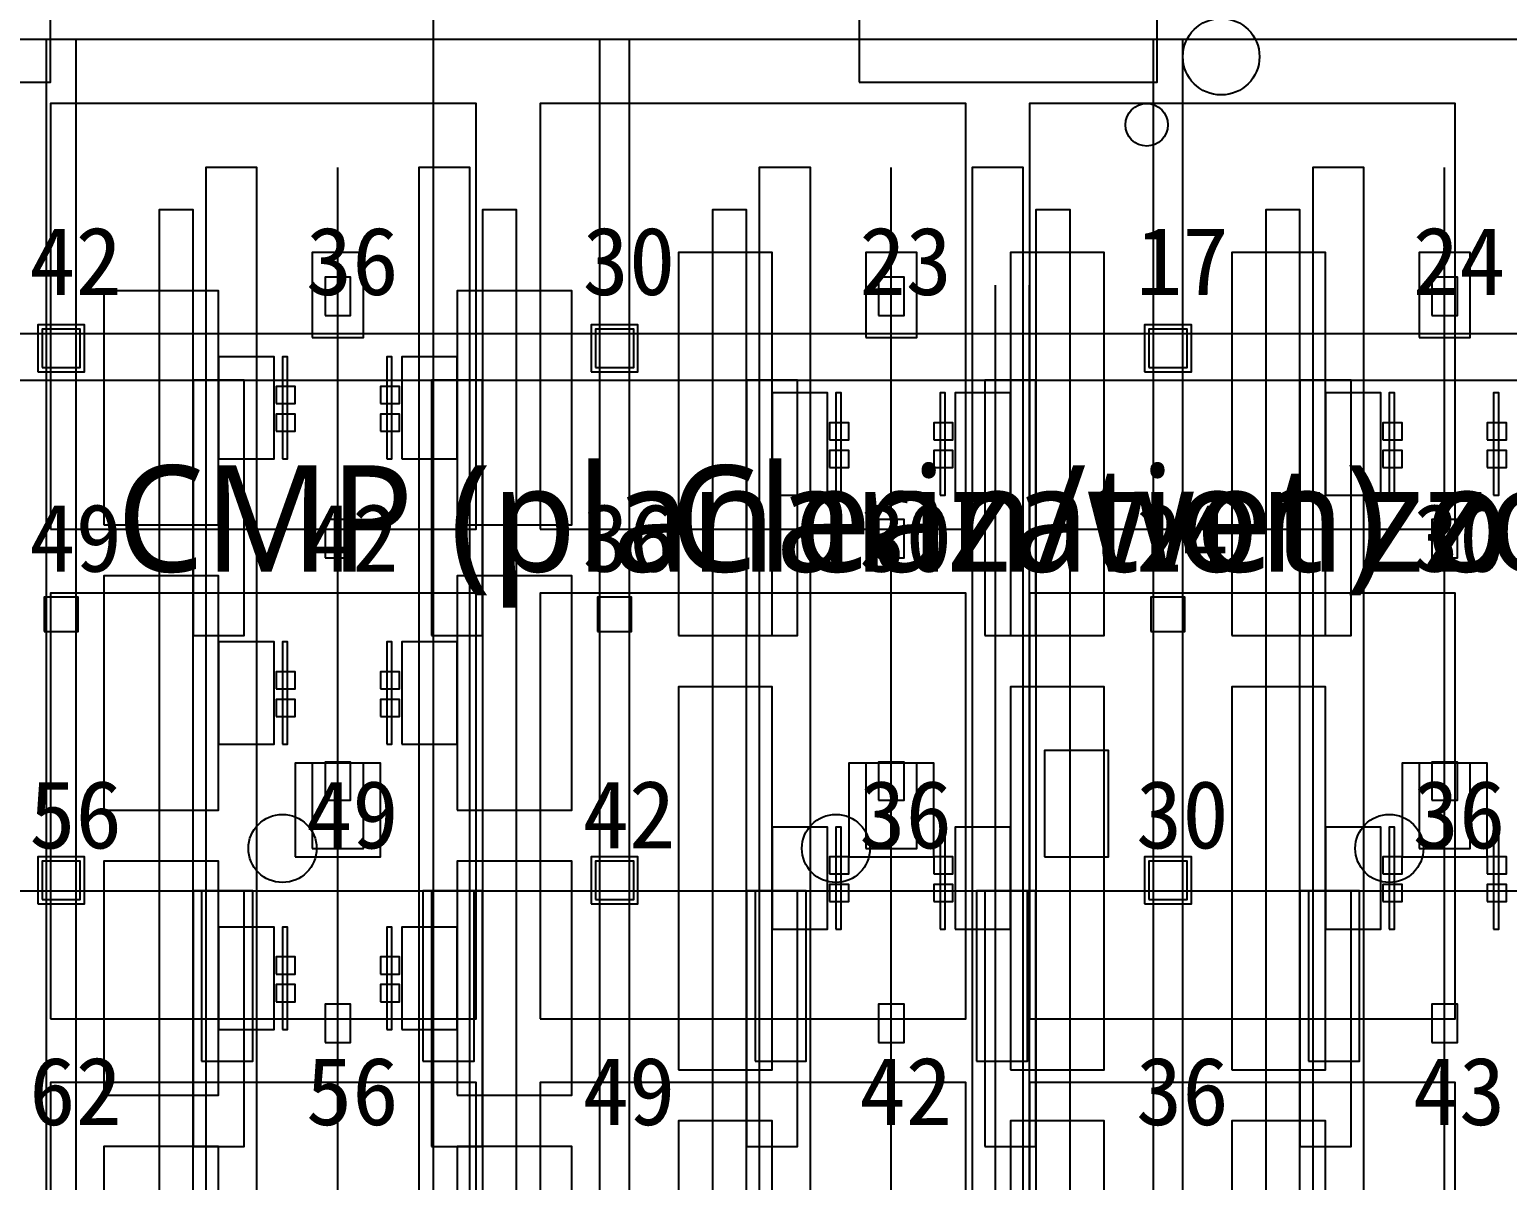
# Model space of a CAD drawing. Header units: metres. Extents: x -1640 to 1560, y -268 to 2338.
# Drawn here: x -321.49 to -286.77, y 2090.2 to 2117.24 of the extents above; entities that cross this region are included whole.
import ezdxf

# ---------------------------------------------------------------- set-up
doc = ezdxf.new("R2010")
doc.units = ezdxf.units.M
for name, color, linetype in [('1F_CHL', 4, 'Continuous'), ('1F_EHS_EXIT_DOOR_CONCEPT', 3, 'Continuous'), ('1F_EHS_EXTINGUISHER_HYDRANT_CABINET_CONCEPT', 1, 'Continuous'), ('1F_PUMP', 2, 'Continuous'), ('1F_SCR', 3, 'Continuous'), ('1F_STRUCT_COLUMN', 8, 'Continuous'), ('1F_ZONE', 3, 'Continuous'), ('2F_CSF_LATERAL_RACK_CONCEPT', 9, 'Continuous'), ('2F_EHS_EXIT_DOOR_CONCEPT', 3, 'Continuous'), ('2F_RFG', 5, 'Continuous'), ('2F_STRUCT_COLUMN', 8, 'Continuous'), ('2F_VMB', 6, 'Continuous'), ('2F_ZONE', 3, 'Continuous'), ('3F_CLEANROOM_OVERHEAD_PIPE_DUCT_CONCEPT', 9, 'Continuous'), ('3F_CMP', 5, 'Continuous'), ('3F_EHS_EGRESS_DIST_M', 2, 'Continuous'), ('3F_EHS_EXIT_DOOR_CONCEPT', 3, 'Continuous'), ('3F_EHS_SAFETY_SHOWER_EYEWASH_CONCEPT', 3, 'Continuous'), ('3F_FOUP', 5, 'Continuous'), ('3F_OHT', 9, 'Continuous'), ('3F_OHTV', 1, 'Continuous'), ('3F_STRUCT_COLUMN', 8, 'Continuous'), ('3F_TBAR', 6, 'Continuous'), ('3F_TEXT', 7, 'Continuous'), ('3F_WET', 6, 'Continuous'), ('3F_ZONE', 3, 'Continuous'), ('4F_FFU', 1, 'Continuous'), ('4F_STRUCT_PLENUM_TRUSS_CONCEPT', 9, 'Continuous'), ('4F_ZONE', 3, 'Continuous'), ('5F_CHL', 4, 'Continuous'), ('5F_EHS_EXIT_DOOR_CONCEPT', 3, 'Continuous'), ('5F_EHS_EXTINGUISHER_HYDRANT_CABINET_CONCEPT', 1, 'Continuous'), ('5F_PUMP', 2, 'Continuous'), ('5F_SCR', 3, 'Continuous'), ('5F_STRUCT_COLUMN', 8, 'Continuous'), ('5F_ZONE', 3, 'Continuous'), ('6F_CSF_LATERAL_RACK_CONCEPT', 9, 'Continuous'), ('6F_EHS_EXIT_DOOR_CONCEPT', 3, 'Continuous'), ('6F_RFG', 5, 'Continuous'), ('6F_STRUCT_COLUMN', 8, 'Continuous'), ('6F_VMB', 6, 'Continuous'), ('6F_ZONE', 3, 'Continuous'), ('7F_CLEANROOM_OVERHEAD_PIPE_DUCT_CONCEPT', 9, 'Continuous'), ('7F_CMP', 5, 'Continuous'), ('7F_EHS_EGRESS_DIST_M', 2, 'Continuous'), ('7F_EHS_EXIT_DOOR_CONCEPT', 3, 'Continuous'), ('7F_EHS_SAFETY_SHOWER_EYEWASH_CONCEPT', 3, 'Continuous'), ('7F_FOUP', 5, 'Continuous'), ('7F_OHT', 9, 'Continuous'), ('7F_OHTV', 1, 'Continuous'), ('7F_STRUCT_COLUMN', 8, 'Continuous'), ('7F_TBAR', 6, 'Continuous'), ('7F_TEXT', 7, 'Continuous'), ('7F_WET', 6, 'Continuous'), ('7F_ZONE', 3, 'Continuous'), ('8F_FFU', 1, 'Continuous'), ('8F_STRUCT_PLENUM_TRUSS_CONCEPT', 9, 'Continuous'), ('8F_ZONE', 3, 'Continuous'), ('RF_RSC', 4, 'Continuous'), ('UTIL_ELEC.LV_CONCEPT', 2, 'Continuous'), ('UTIL_GAS.SPEC_CONCEPT', 3, 'Continuous'), ('UTIL_PCW.R_CONCEPT', 1, 'Continuous'), ('UTIL_PCW.S_CONCEPT', 6, 'Continuous'), ('UTIL_UPW.R_CONCEPT', 2, 'Continuous'), ('UTIL_UPW.S_CONCEPT', 1, 'Continuous')]:
    doc.layers.add(name, color=color, linetype=linetype)
doc.styles.add('KO', font='malgun.ttf')

msp = doc.modelspace()

# ---------------------------------------------------------------- linework, layer by layer
at = {"layer": '1F_CHL'}
msp.add_lwpolyline([(-297.65, 2097.8), (-296.15, 2097.8), (-296.15, 2100.3), (-297.65, 2100.3)], close=True, dxfattribs=at)
at = {"layer": '1F_EHS_EXIT_DOOR_CONCEPT'}
msp.add_circle((-293.5, 2116.6), 0.9, dxfattribs=at)
at = {"layer": '1F_EHS_EXTINGUISHER_HYDRANT_CABINET_CONCEPT'}
msp.add_circle((-295.25, 2115), 0.5, dxfattribs=at)
at = {"layer": '1F_PUMP'}
for points in [[(-317.45, 2093), (-316.25, 2093), (-316.25, 2097), (-317.45, 2097)], [(-312.25, 2093), (-311.05, 2093), (-311.05, 2097), (-312.25, 2097)], [(-304.45, 2093), (-303.25, 2093), (-303.25, 2097), (-304.45, 2097)], [(-299.25, 2093), (-298.05, 2093), (-298.05, 2097), (-299.25, 2097)], [(-291.45, 2093), (-290.25, 2093), (-290.25, 2097), (-291.45, 2097)]]:
    msp.add_lwpolyline(points, close=True, dxfattribs=at)
at = {"layer": '1F_SCR'}
for points in [[(-315.25, 2097.8), (-313.25, 2097.8), (-313.25, 2100), (-315.25, 2100)], [(-302.25, 2097.8), (-300.25, 2097.8), (-300.25, 2100), (-302.25, 2100)], [(-289.25, 2097.8), (-287.25, 2097.8), (-287.25, 2100), (-289.25, 2100)]]:
    msp.add_lwpolyline(points, close=True, dxfattribs=at)
at = {"layer": '1F_STRUCT_COLUMN'}
for points in [[(-321.3, 2109.2), (-320.2, 2109.2), (-320.2, 2110.3), (-321.3, 2110.3)], [(-308.3, 2109.2), (-307.2, 2109.2), (-307.2, 2110.3), (-308.3, 2110.3)], [(-295.3, 2109.2), (-294.2, 2109.2), (-294.2, 2110.3), (-295.3, 2110.3)], [(-321.3, 2096.7), (-320.2, 2096.7), (-320.2, 2097.8), (-321.3, 2097.8)], [(-308.3, 2096.7), (-307.2, 2096.7), (-307.2, 2097.8), (-308.3, 2097.8)], [(-295.3, 2096.7), (-294.2, 2096.7), (-294.2, 2097.8), (-295.3, 2097.8)]]:
    msp.add_lwpolyline(points, close=True, dxfattribs=at)
at = {"layer": '1F_ZONE'}
msp.add_lwpolyline([(-472, 1966), (-247.5, 1966), (-247.5, 2117), (-472, 2117)], close=True, dxfattribs=at)
at = {"layer": '2F_CSF_LATERAL_RACK_CONCEPT'}
for points in [[(-318.45, 1970), (-317.65, 1970), (-317.65, 2113), (-318.45, 2113)], [(-310.85, 1970), (-310.05, 1970), (-310.05, 2113), (-310.85, 2113)], [(-305.45, 1970), (-304.65, 1970), (-304.65, 2113), (-305.45, 2113)], [(-297.85, 1970), (-297.05, 1970), (-297.05, 2113), (-297.85, 2113)], [(-292.45, 1970), (-291.65, 1970), (-291.65, 2113), (-292.45, 2113)]]:
    msp.add_lwpolyline(points, close=True, dxfattribs=at)
at = {"layer": '2F_EHS_EXIT_DOOR_CONCEPT'}
msp.add_circle((-293.5, 2116.6), 0.9, dxfattribs=at)
at = {"layer": '2F_RFG'}
for points in [[(-317.65, 2103), (-316.45, 2103), (-316.45, 2109), (-317.65, 2109)], [(-312.05, 2103), (-310.85, 2103), (-310.85, 2109), (-312.05, 2109)], [(-304.65, 2103), (-303.45, 2103), (-303.45, 2109), (-304.65, 2109)], [(-299.05, 2103), (-297.85, 2103), (-297.85, 2109), (-299.05, 2109)], [(-291.65, 2103), (-290.45, 2103), (-290.45, 2109), (-291.65, 2109)], [(-317.65, 2091), (-316.45, 2091), (-316.45, 2097), (-317.65, 2097)], [(-312.05, 2091), (-310.85, 2091), (-310.85, 2097), (-312.05, 2097)], [(-304.65, 2091), (-303.45, 2091), (-303.45, 2097), (-304.65, 2097)], [(-299.05, 2091), (-297.85, 2091), (-297.85, 2097), (-299.05, 2097)], [(-291.65, 2091), (-290.45, 2091), (-290.45, 2097), (-291.65, 2097)]]:
    msp.add_lwpolyline(points, close=True, dxfattribs=at)
at = {"layer": '2F_STRUCT_COLUMN'}
for points in [[(-321.2, 2109.3), (-320.3, 2109.3), (-320.3, 2110.2), (-321.2, 2110.2)], [(-308.2, 2109.3), (-307.3, 2109.3), (-307.3, 2110.2), (-308.2, 2110.2)], [(-295.2, 2109.3), (-294.3, 2109.3), (-294.3, 2110.2), (-295.2, 2110.2)], [(-321.2, 2096.8), (-320.3, 2096.8), (-320.3, 2097.7), (-321.2, 2097.7)], [(-308.2, 2096.8), (-307.3, 2096.8), (-307.3, 2097.7), (-308.2, 2097.7)], [(-295.2, 2096.8), (-294.3, 2096.8), (-294.3, 2097.7), (-295.2, 2097.7)]]:
    msp.add_lwpolyline(points, close=True, dxfattribs=at)
at = {"layer": '2F_VMB'}
for points in [[(-314.85, 2110), (-313.65, 2110), (-313.65, 2112), (-314.85, 2112)], [(-301.85, 2110), (-300.65, 2110), (-300.65, 2112), (-301.85, 2112)], [(-288.85, 2110), (-287.65, 2110), (-287.65, 2112), (-288.85, 2112)], [(-314.85, 2098), (-313.65, 2098), (-313.65, 2100), (-314.85, 2100)], [(-301.85, 2098), (-300.65, 2098), (-300.65, 2100), (-301.85, 2100)], [(-288.85, 2098), (-287.65, 2098), (-287.65, 2100), (-288.85, 2100)]]:
    msp.add_lwpolyline(points, close=True, dxfattribs=at)
at = {"layer": '2F_ZONE'}
msp.add_lwpolyline([(-472, 1966), (-247.5, 1966), (-247.5, 2117), (-472, 2117)], close=True, dxfattribs=at)
at = {"layer": '3F_CLEANROOM_OVERHEAD_PIPE_DUCT_CONCEPT'}
for points in [[(-317.35, 1969), (-316.15, 1969), (-316.15, 2114), (-317.35, 2114)], [(-312.35, 1969), (-311.15, 1969), (-311.15, 2114), (-312.35, 2114)], [(-304.35, 1969), (-303.15, 1969), (-303.15, 2114), (-304.35, 2114)], [(-299.35, 1969), (-298.15, 1969), (-298.15, 2114), (-299.35, 2114)], [(-291.35, 1969), (-290.15, 1969), (-290.15, 2114), (-291.35, 2114)]]:
    msp.add_lwpolyline(points, close=True, dxfattribs=at)
at = {"layer": '3F_CMP'}
for points in [[(-319.75, 2105.6), (-317.05, 2105.6), (-317.05, 2111.1), (-319.75, 2111.1)], [(-311.45, 2105.6), (-308.75, 2105.6), (-308.75, 2111.1), (-311.45, 2111.1)], [(-317.05, 2107.15), (-315.75, 2107.15), (-315.75, 2109.55), (-317.05, 2109.55)], [(-312.75, 2107.15), (-311.45, 2107.15), (-311.45, 2109.55), (-312.75, 2109.55)], [(-319.75, 2098.9), (-317.05, 2098.9), (-317.05, 2104.4), (-319.75, 2104.4)], [(-311.45, 2098.9), (-308.75, 2098.9), (-308.75, 2104.4), (-311.45, 2104.4)], [(-317.05, 2100.45), (-315.75, 2100.45), (-315.75, 2102.85), (-317.05, 2102.85)], [(-312.75, 2100.45), (-311.45, 2100.45), (-311.45, 2102.85), (-312.75, 2102.85)], [(-319.75, 2092.2), (-317.05, 2092.2), (-317.05, 2097.7), (-319.75, 2097.7)], [(-311.45, 2092.2), (-308.75, 2092.2), (-308.75, 2097.7), (-311.45, 2097.7)], [(-317.05, 2093.75), (-315.75, 2093.75), (-315.75, 2096.15), (-317.05, 2096.15)], [(-312.75, 2093.75), (-311.45, 2093.75), (-311.45, 2096.15), (-312.75, 2096.15)], [(-319.75, 2085.5), (-317.05, 2085.5), (-317.05, 2091), (-319.75, 2091)], [(-311.45, 2085.5), (-308.75, 2085.5), (-308.75, 2091), (-311.45, 2091)]]:
    msp.add_lwpolyline(points, close=True, dxfattribs=at)
at = {"layer": '3F_EHS_EXIT_DOOR_CONCEPT'}
msp.add_circle((-293.5, 2116.6), 0.9, dxfattribs=at)
at = {"layer": '3F_EHS_SAFETY_SHOWER_EYEWASH_CONCEPT'}
for centre in [(-315.55, 2098), (-302.55, 2098), (-289.55, 2098)]:
    msp.add_circle(centre, 0.8, dxfattribs=at)
at = {"layer": '3F_FOUP'}
for points in [[(-315.7, 2108.45), (-315.25, 2108.45), (-315.25, 2108.85), (-315.7, 2108.85)], [(-313.25, 2108.45), (-312.8, 2108.45), (-312.8, 2108.85), (-313.25, 2108.85)], [(-315.7, 2107.8), (-315.25, 2107.8), (-315.25, 2108.2), (-315.7, 2108.2)], [(-313.25, 2107.8), (-312.8, 2107.8), (-312.8, 2108.2), (-313.25, 2108.2)], [(-302.7, 2107.6), (-302.25, 2107.6), (-302.25, 2108), (-302.7, 2108)], [(-300.25, 2107.6), (-299.8, 2107.6), (-299.8, 2108), (-300.25, 2108)], [(-289.7, 2107.6), (-289.25, 2107.6), (-289.25, 2108), (-289.7, 2108)], [(-287.25, 2107.6), (-286.8, 2107.6), (-286.8, 2108), (-287.25, 2108)], [(-302.7, 2106.95), (-302.25, 2106.95), (-302.25, 2107.35), (-302.7, 2107.35)], [(-300.25, 2106.95), (-299.8, 2106.95), (-299.8, 2107.35), (-300.25, 2107.35)], [(-289.7, 2106.95), (-289.25, 2106.95), (-289.25, 2107.35), (-289.7, 2107.35)], [(-287.25, 2106.95), (-286.8, 2106.95), (-286.8, 2107.35), (-287.25, 2107.35)], [(-315.7, 2101.75), (-315.25, 2101.75), (-315.25, 2102.15), (-315.7, 2102.15)], [(-313.25, 2101.75), (-312.8, 2101.75), (-312.8, 2102.15), (-313.25, 2102.15)], [(-315.7, 2101.1), (-315.25, 2101.1), (-315.25, 2101.5), (-315.7, 2101.5)], [(-313.25, 2101.1), (-312.8, 2101.1), (-312.8, 2101.5), (-313.25, 2101.5)], [(-302.7, 2097.4), (-302.25, 2097.4), (-302.25, 2097.8), (-302.7, 2097.8)], [(-300.25, 2097.4), (-299.8, 2097.4), (-299.8, 2097.8), (-300.25, 2097.8)], [(-289.7, 2097.4), (-289.25, 2097.4), (-289.25, 2097.8), (-289.7, 2097.8)], [(-287.25, 2097.4), (-286.8, 2097.4), (-286.8, 2097.8), (-287.25, 2097.8)], [(-302.7, 2096.75), (-302.25, 2096.75), (-302.25, 2097.15), (-302.7, 2097.15)], [(-300.25, 2096.75), (-299.8, 2096.75), (-299.8, 2097.15), (-300.25, 2097.15)], [(-289.7, 2096.75), (-289.25, 2096.75), (-289.25, 2097.15), (-289.7, 2097.15)], [(-287.25, 2096.75), (-286.8, 2096.75), (-286.8, 2097.15), (-287.25, 2097.15)], [(-315.7, 2095.05), (-315.25, 2095.05), (-315.25, 2095.45), (-315.7, 2095.45)], [(-313.25, 2095.05), (-312.8, 2095.05), (-312.8, 2095.45), (-313.25, 2095.45)], [(-315.7, 2094.4), (-315.25, 2094.4), (-315.25, 2094.8), (-315.7, 2094.8)], [(-313.25, 2094.4), (-312.8, 2094.4), (-312.8, 2094.8), (-313.25, 2094.8)]]:
    msp.add_lwpolyline(points, close=True, dxfattribs=at)
at = {"layer": '3F_OHT'}
for p, q in [((-314.25, 2045.5), (-314.25, 2114)), ((-301.25, 2045.5), (-301.25, 2114)), ((-288.25, 2045.5), (-288.25, 2114))]:
    msp.add_line(p, q, dxfattribs=at)
at = {"layer": '3F_OHTV'}
for points in [[(-314.55, 2110.52), (-313.95, 2110.52), (-313.95, 2111.42), (-314.55, 2111.42)], [(-301.55, 2110.52), (-300.95, 2110.52), (-300.95, 2111.42), (-301.55, 2111.42)], [(-288.55, 2110.52), (-287.95, 2110.52), (-287.95, 2111.42), (-288.55, 2111.42)], [(-314.55, 2104.83), (-313.95, 2104.83), (-313.95, 2105.73), (-314.55, 2105.73)], [(-301.55, 2104.83), (-300.95, 2104.83), (-300.95, 2105.73), (-301.55, 2105.73)], [(-288.55, 2104.83), (-287.95, 2104.83), (-287.95, 2105.73), (-288.55, 2105.73)], [(-314.55, 2099.13), (-313.95, 2099.13), (-313.95, 2100.03), (-314.55, 2100.03)], [(-301.55, 2099.13), (-300.95, 2099.13), (-300.95, 2100.03), (-301.55, 2100.03)], [(-288.55, 2099.13), (-287.95, 2099.13), (-287.95, 2100.03), (-288.55, 2100.03)], [(-314.55, 2093.44), (-313.95, 2093.44), (-313.95, 2094.34), (-314.55, 2094.34)], [(-301.55, 2093.44), (-300.95, 2093.44), (-300.95, 2094.34), (-301.55, 2094.34)], [(-288.55, 2093.44), (-287.95, 2093.44), (-287.95, 2094.34), (-288.55, 2094.34)]]:
    msp.add_lwpolyline(points, close=True, dxfattribs=at)
at = {"layer": '3F_STRUCT_COLUMN'}
for points in [[(-321.15, 2103.1), (-320.35, 2103.1), (-320.35, 2103.9), (-321.15, 2103.9)], [(-308.15, 2103.1), (-307.35, 2103.1), (-307.35, 2103.9), (-308.15, 2103.9)], [(-295.15, 2103.1), (-294.35, 2103.1), (-294.35, 2103.9), (-295.15, 2103.9)]]:
    msp.add_lwpolyline(points, close=True, dxfattribs=at)
at = {"layer": '3F_TBAR'}
for points in [[(-315.55, 2107.15), (-315.43, 2107.15), (-315.43, 2109.55), (-315.55, 2109.55)], [(-313.1, 2107.15), (-312.98, 2107.15), (-312.98, 2109.55), (-313.1, 2109.55)], [(-302.55, 2106.3), (-302.43, 2106.3), (-302.43, 2108.7), (-302.55, 2108.7)], [(-300.1, 2106.3), (-299.98, 2106.3), (-299.98, 2108.7), (-300.1, 2108.7)], [(-289.55, 2106.3), (-289.43, 2106.3), (-289.43, 2108.7), (-289.55, 2108.7)], [(-287.1, 2106.3), (-286.98, 2106.3), (-286.98, 2108.7), (-287.1, 2108.7)], [(-315.55, 2100.45), (-315.43, 2100.45), (-315.43, 2102.85), (-315.55, 2102.85)], [(-313.1, 2100.45), (-312.98, 2100.45), (-312.98, 2102.85), (-313.1, 2102.85)], [(-302.55, 2096.1), (-302.43, 2096.1), (-302.43, 2098.5), (-302.55, 2098.5)], [(-300.1, 2096.1), (-299.98, 2096.1), (-299.98, 2098.5), (-300.1, 2098.5)], [(-289.55, 2096.1), (-289.43, 2096.1), (-289.43, 2098.5), (-289.55, 2098.5)], [(-287.1, 2096.1), (-286.98, 2096.1), (-286.98, 2098.5), (-287.1, 2098.5)], [(-315.55, 2093.75), (-315.43, 2093.75), (-315.43, 2096.15), (-315.55, 2096.15)], [(-313.1, 2093.75), (-312.98, 2093.75), (-312.98, 2096.15), (-313.1, 2096.15)]]:
    msp.add_lwpolyline(points, close=True, dxfattribs=at)
at = {"layer": '3F_WET'}
for points in [[(-306.25, 2103), (-304.05, 2103), (-304.05, 2112), (-306.25, 2112)], [(-298.45, 2103), (-296.25, 2103), (-296.25, 2112), (-298.45, 2112)], [(-293.25, 2103), (-291.05, 2103), (-291.05, 2112), (-293.25, 2112)], [(-304.05, 2106.3), (-302.75, 2106.3), (-302.75, 2108.7), (-304.05, 2108.7)], [(-299.75, 2106.3), (-298.45, 2106.3), (-298.45, 2108.7), (-299.75, 2108.7)], [(-291.05, 2106.3), (-289.75, 2106.3), (-289.75, 2108.7), (-291.05, 2108.7)], [(-306.25, 2092.8), (-304.05, 2092.8), (-304.05, 2101.8), (-306.25, 2101.8)], [(-298.45, 2092.8), (-296.25, 2092.8), (-296.25, 2101.8), (-298.45, 2101.8)], [(-293.25, 2092.8), (-291.05, 2092.8), (-291.05, 2101.8), (-293.25, 2101.8)], [(-304.05, 2096.1), (-302.75, 2096.1), (-302.75, 2098.5), (-304.05, 2098.5)], [(-299.75, 2096.1), (-298.45, 2096.1), (-298.45, 2098.5), (-299.75, 2098.5)], [(-291.05, 2096.1), (-289.75, 2096.1), (-289.75, 2098.5), (-291.05, 2098.5)], [(-306.25, 2082.6), (-304.05, 2082.6), (-304.05, 2091.6), (-306.25, 2091.6)], [(-298.45, 2082.6), (-296.25, 2082.6), (-296.25, 2091.6), (-298.45, 2091.6)], [(-293.25, 2082.6), (-291.05, 2082.6), (-291.05, 2091.6), (-293.25, 2091.6)]]:
    msp.add_lwpolyline(points, close=True, dxfattribs=at)
at = {"layer": '3F_ZONE'}
msp.add_lwpolyline([(-472, 1966), (-247.5, 1966), (-247.5, 2117), (-472, 2117)], close=True, dxfattribs=at)
at = {"layer": '4F_FFU'}
for points in [[(-321, 2105.5), (-311, 2105.5), (-311, 2115.5), (-321, 2115.5)], [(-309.5, 2105.5), (-299.5, 2105.5), (-299.5, 2115.5), (-309.5, 2115.5)], [(-298, 2105.5), (-288, 2105.5), (-288, 2115.5), (-298, 2115.5)], [(-321, 2094), (-311, 2094), (-311, 2104), (-321, 2104)], [(-309.5, 2094), (-299.5, 2094), (-299.5, 2104), (-309.5, 2104)], [(-298, 2094), (-288, 2094), (-288, 2104), (-298, 2104)], [(-321, 2082.5), (-311, 2082.5), (-311, 2092.5), (-321, 2092.5)], [(-309.5, 2082.5), (-299.5, 2082.5), (-299.5, 2092.5), (-309.5, 2092.5)], [(-298, 2082.5), (-288, 2082.5), (-288, 2092.5), (-298, 2092.5)]]:
    msp.add_lwpolyline(points, close=True, dxfattribs=at)
at = {"layer": '4F_STRUCT_PLENUM_TRUSS_CONCEPT'}
for points in [[(-321.1, 1966), (-320.4, 1966), (-320.4, 2117), (-321.1, 2117)], [(-308.1, 1966), (-307.4, 1966), (-307.4, 2117), (-308.1, 2117)], [(-295.1, 1966), (-294.4, 1966), (-294.4, 2117), (-295.1, 2117)]]:
    msp.add_lwpolyline(points, close=True, dxfattribs=at)
at = {"layer": '4F_ZONE'}
msp.add_lwpolyline([(-472, 1966), (-247.5, 1966), (-247.5, 2117), (-472, 2117)], close=True, dxfattribs=at)
at = {"layer": '5F_CHL'}
msp.add_lwpolyline([(-297.65, 2097.8), (-296.15, 2097.8), (-296.15, 2100.3), (-297.65, 2100.3)], close=True, dxfattribs=at)
at = {"layer": '5F_EHS_EXIT_DOOR_CONCEPT'}
msp.add_circle((-293.5, 2116.6), 0.9, dxfattribs=at)
at = {"layer": '5F_EHS_EXTINGUISHER_HYDRANT_CABINET_CONCEPT'}
msp.add_circle((-295.25, 2115), 0.5, dxfattribs=at)
at = {"layer": '5F_PUMP'}
for points in [[(-317.45, 2093), (-316.25, 2093), (-316.25, 2097), (-317.45, 2097)], [(-312.25, 2093), (-311.05, 2093), (-311.05, 2097), (-312.25, 2097)], [(-304.45, 2093), (-303.25, 2093), (-303.25, 2097), (-304.45, 2097)], [(-299.25, 2093), (-298.05, 2093), (-298.05, 2097), (-299.25, 2097)], [(-291.45, 2093), (-290.25, 2093), (-290.25, 2097), (-291.45, 2097)]]:
    msp.add_lwpolyline(points, close=True, dxfattribs=at)
at = {"layer": '5F_SCR'}
for points in [[(-315.25, 2097.8), (-313.25, 2097.8), (-313.25, 2100), (-315.25, 2100)], [(-302.25, 2097.8), (-300.25, 2097.8), (-300.25, 2100), (-302.25, 2100)], [(-289.25, 2097.8), (-287.25, 2097.8), (-287.25, 2100), (-289.25, 2100)]]:
    msp.add_lwpolyline(points, close=True, dxfattribs=at)
at = {"layer": '5F_STRUCT_COLUMN'}
for points in [[(-321.3, 2109.2), (-320.2, 2109.2), (-320.2, 2110.3), (-321.3, 2110.3)], [(-308.3, 2109.2), (-307.2, 2109.2), (-307.2, 2110.3), (-308.3, 2110.3)], [(-295.3, 2109.2), (-294.2, 2109.2), (-294.2, 2110.3), (-295.3, 2110.3)], [(-321.3, 2096.7), (-320.2, 2096.7), (-320.2, 2097.8), (-321.3, 2097.8)], [(-308.3, 2096.7), (-307.2, 2096.7), (-307.2, 2097.8), (-308.3, 2097.8)], [(-295.3, 2096.7), (-294.2, 2096.7), (-294.2, 2097.8), (-295.3, 2097.8)]]:
    msp.add_lwpolyline(points, close=True, dxfattribs=at)
at = {"layer": '5F_ZONE'}
msp.add_lwpolyline([(-472, 1966), (-247.5, 1966), (-247.5, 2117), (-472, 2117)], close=True, dxfattribs=at)
at = {"layer": '6F_CSF_LATERAL_RACK_CONCEPT'}
for points in [[(-318.45, 1970), (-317.65, 1970), (-317.65, 2113), (-318.45, 2113)], [(-310.85, 1970), (-310.05, 1970), (-310.05, 2113), (-310.85, 2113)], [(-305.45, 1970), (-304.65, 1970), (-304.65, 2113), (-305.45, 2113)], [(-297.85, 1970), (-297.05, 1970), (-297.05, 2113), (-297.85, 2113)], [(-292.45, 1970), (-291.65, 1970), (-291.65, 2113), (-292.45, 2113)]]:
    msp.add_lwpolyline(points, close=True, dxfattribs=at)
at = {"layer": '6F_EHS_EXIT_DOOR_CONCEPT'}
msp.add_circle((-293.5, 2116.6), 0.9, dxfattribs=at)
at = {"layer": '6F_RFG'}
for points in [[(-317.65, 2103), (-316.45, 2103), (-316.45, 2109), (-317.65, 2109)], [(-312.05, 2103), (-310.85, 2103), (-310.85, 2109), (-312.05, 2109)], [(-304.65, 2103), (-303.45, 2103), (-303.45, 2109), (-304.65, 2109)], [(-299.05, 2103), (-297.85, 2103), (-297.85, 2109), (-299.05, 2109)], [(-291.65, 2103), (-290.45, 2103), (-290.45, 2109), (-291.65, 2109)], [(-317.65, 2091), (-316.45, 2091), (-316.45, 2097), (-317.65, 2097)], [(-312.05, 2091), (-310.85, 2091), (-310.85, 2097), (-312.05, 2097)], [(-304.65, 2091), (-303.45, 2091), (-303.45, 2097), (-304.65, 2097)], [(-299.05, 2091), (-297.85, 2091), (-297.85, 2097), (-299.05, 2097)], [(-291.65, 2091), (-290.45, 2091), (-290.45, 2097), (-291.65, 2097)]]:
    msp.add_lwpolyline(points, close=True, dxfattribs=at)
at = {"layer": '6F_STRUCT_COLUMN'}
for points in [[(-321.2, 2109.3), (-320.3, 2109.3), (-320.3, 2110.2), (-321.2, 2110.2)], [(-308.2, 2109.3), (-307.3, 2109.3), (-307.3, 2110.2), (-308.2, 2110.2)], [(-295.2, 2109.3), (-294.3, 2109.3), (-294.3, 2110.2), (-295.2, 2110.2)], [(-321.2, 2096.8), (-320.3, 2096.8), (-320.3, 2097.7), (-321.2, 2097.7)], [(-308.2, 2096.8), (-307.3, 2096.8), (-307.3, 2097.7), (-308.2, 2097.7)], [(-295.2, 2096.8), (-294.3, 2096.8), (-294.3, 2097.7), (-295.2, 2097.7)]]:
    msp.add_lwpolyline(points, close=True, dxfattribs=at)
at = {"layer": '6F_VMB'}
for points in [[(-314.85, 2110), (-313.65, 2110), (-313.65, 2112), (-314.85, 2112)], [(-301.85, 2110), (-300.65, 2110), (-300.65, 2112), (-301.85, 2112)], [(-288.85, 2110), (-287.65, 2110), (-287.65, 2112), (-288.85, 2112)], [(-314.85, 2098), (-313.65, 2098), (-313.65, 2100), (-314.85, 2100)], [(-301.85, 2098), (-300.65, 2098), (-300.65, 2100), (-301.85, 2100)], [(-288.85, 2098), (-287.65, 2098), (-287.65, 2100), (-288.85, 2100)]]:
    msp.add_lwpolyline(points, close=True, dxfattribs=at)
at = {"layer": '6F_ZONE'}
msp.add_lwpolyline([(-472, 1966), (-247.5, 1966), (-247.5, 2117), (-472, 2117)], close=True, dxfattribs=at)
at = {"layer": '7F_CLEANROOM_OVERHEAD_PIPE_DUCT_CONCEPT'}
for points in [[(-317.35, 1969), (-316.15, 1969), (-316.15, 2114), (-317.35, 2114)], [(-312.35, 1969), (-311.15, 1969), (-311.15, 2114), (-312.35, 2114)], [(-304.35, 1969), (-303.15, 1969), (-303.15, 2114), (-304.35, 2114)], [(-299.35, 1969), (-298.15, 1969), (-298.15, 2114), (-299.35, 2114)], [(-291.35, 1969), (-290.15, 1969), (-290.15, 2114), (-291.35, 2114)]]:
    msp.add_lwpolyline(points, close=True, dxfattribs=at)
at = {"layer": '7F_CMP'}
for points in [[(-319.75, 2105.6), (-317.05, 2105.6), (-317.05, 2111.1), (-319.75, 2111.1)], [(-311.45, 2105.6), (-308.75, 2105.6), (-308.75, 2111.1), (-311.45, 2111.1)], [(-317.05, 2107.15), (-315.75, 2107.15), (-315.75, 2109.55), (-317.05, 2109.55)], [(-312.75, 2107.15), (-311.45, 2107.15), (-311.45, 2109.55), (-312.75, 2109.55)], [(-319.75, 2098.9), (-317.05, 2098.9), (-317.05, 2104.4), (-319.75, 2104.4)], [(-311.45, 2098.9), (-308.75, 2098.9), (-308.75, 2104.4), (-311.45, 2104.4)], [(-317.05, 2100.45), (-315.75, 2100.45), (-315.75, 2102.85), (-317.05, 2102.85)], [(-312.75, 2100.45), (-311.45, 2100.45), (-311.45, 2102.85), (-312.75, 2102.85)], [(-319.75, 2092.2), (-317.05, 2092.2), (-317.05, 2097.7), (-319.75, 2097.7)], [(-311.45, 2092.2), (-308.75, 2092.2), (-308.75, 2097.7), (-311.45, 2097.7)], [(-317.05, 2093.75), (-315.75, 2093.75), (-315.75, 2096.15), (-317.05, 2096.15)], [(-312.75, 2093.75), (-311.45, 2093.75), (-311.45, 2096.15), (-312.75, 2096.15)], [(-319.75, 2085.5), (-317.05, 2085.5), (-317.05, 2091), (-319.75, 2091)], [(-311.45, 2085.5), (-308.75, 2085.5), (-308.75, 2091), (-311.45, 2091)]]:
    msp.add_lwpolyline(points, close=True, dxfattribs=at)
at = {"layer": '7F_EHS_EXIT_DOOR_CONCEPT'}
msp.add_circle((-293.5, 2116.6), 0.9, dxfattribs=at)
at = {"layer": '7F_EHS_SAFETY_SHOWER_EYEWASH_CONCEPT'}
for centre in [(-315.55, 2098), (-302.55, 2098), (-289.55, 2098)]:
    msp.add_circle(centre, 0.8, dxfattribs=at)
at = {"layer": '7F_FOUP'}
for points in [[(-315.7, 2108.45), (-315.25, 2108.45), (-315.25, 2108.85), (-315.7, 2108.85)], [(-313.25, 2108.45), (-312.8, 2108.45), (-312.8, 2108.85), (-313.25, 2108.85)], [(-315.7, 2107.8), (-315.25, 2107.8), (-315.25, 2108.2), (-315.7, 2108.2)], [(-313.25, 2107.8), (-312.8, 2107.8), (-312.8, 2108.2), (-313.25, 2108.2)], [(-302.7, 2107.6), (-302.25, 2107.6), (-302.25, 2108), (-302.7, 2108)], [(-300.25, 2107.6), (-299.8, 2107.6), (-299.8, 2108), (-300.25, 2108)], [(-289.7, 2107.6), (-289.25, 2107.6), (-289.25, 2108), (-289.7, 2108)], [(-287.25, 2107.6), (-286.8, 2107.6), (-286.8, 2108), (-287.25, 2108)], [(-302.7, 2106.95), (-302.25, 2106.95), (-302.25, 2107.35), (-302.7, 2107.35)], [(-300.25, 2106.95), (-299.8, 2106.95), (-299.8, 2107.35), (-300.25, 2107.35)], [(-289.7, 2106.95), (-289.25, 2106.95), (-289.25, 2107.35), (-289.7, 2107.35)], [(-287.25, 2106.95), (-286.8, 2106.95), (-286.8, 2107.35), (-287.25, 2107.35)], [(-315.7, 2101.75), (-315.25, 2101.75), (-315.25, 2102.15), (-315.7, 2102.15)], [(-313.25, 2101.75), (-312.8, 2101.75), (-312.8, 2102.15), (-313.25, 2102.15)], [(-315.7, 2101.1), (-315.25, 2101.1), (-315.25, 2101.5), (-315.7, 2101.5)], [(-313.25, 2101.1), (-312.8, 2101.1), (-312.8, 2101.5), (-313.25, 2101.5)], [(-302.7, 2097.4), (-302.25, 2097.4), (-302.25, 2097.8), (-302.7, 2097.8)], [(-300.25, 2097.4), (-299.8, 2097.4), (-299.8, 2097.8), (-300.25, 2097.8)], [(-289.7, 2097.4), (-289.25, 2097.4), (-289.25, 2097.8), (-289.7, 2097.8)], [(-287.25, 2097.4), (-286.8, 2097.4), (-286.8, 2097.8), (-287.25, 2097.8)], [(-302.7, 2096.75), (-302.25, 2096.75), (-302.25, 2097.15), (-302.7, 2097.15)], [(-300.25, 2096.75), (-299.8, 2096.75), (-299.8, 2097.15), (-300.25, 2097.15)], [(-289.7, 2096.75), (-289.25, 2096.75), (-289.25, 2097.15), (-289.7, 2097.15)], [(-287.25, 2096.75), (-286.8, 2096.75), (-286.8, 2097.15), (-287.25, 2097.15)], [(-315.7, 2095.05), (-315.25, 2095.05), (-315.25, 2095.45), (-315.7, 2095.45)], [(-313.25, 2095.05), (-312.8, 2095.05), (-312.8, 2095.45), (-313.25, 2095.45)], [(-315.7, 2094.4), (-315.25, 2094.4), (-315.25, 2094.8), (-315.7, 2094.8)], [(-313.25, 2094.4), (-312.8, 2094.4), (-312.8, 2094.8), (-313.25, 2094.8)]]:
    msp.add_lwpolyline(points, close=True, dxfattribs=at)
at = {"layer": '7F_OHT'}
for p, q in [((-314.25, 2045.5), (-314.25, 2114)), ((-301.25, 2045.5), (-301.25, 2114)), ((-288.25, 2045.5), (-288.25, 2114))]:
    msp.add_line(p, q, dxfattribs=at)
at = {"layer": '7F_OHTV'}
for points in [[(-314.55, 2110.52), (-313.95, 2110.52), (-313.95, 2111.42), (-314.55, 2111.42)], [(-301.55, 2110.52), (-300.95, 2110.52), (-300.95, 2111.42), (-301.55, 2111.42)], [(-288.55, 2110.52), (-287.95, 2110.52), (-287.95, 2111.42), (-288.55, 2111.42)], [(-314.55, 2104.83), (-313.95, 2104.83), (-313.95, 2105.73), (-314.55, 2105.73)], [(-301.55, 2104.83), (-300.95, 2104.83), (-300.95, 2105.73), (-301.55, 2105.73)], [(-288.55, 2104.83), (-287.95, 2104.83), (-287.95, 2105.73), (-288.55, 2105.73)], [(-314.55, 2099.13), (-313.95, 2099.13), (-313.95, 2100.03), (-314.55, 2100.03)], [(-301.55, 2099.13), (-300.95, 2099.13), (-300.95, 2100.03), (-301.55, 2100.03)], [(-288.55, 2099.13), (-287.95, 2099.13), (-287.95, 2100.03), (-288.55, 2100.03)], [(-314.55, 2093.44), (-313.95, 2093.44), (-313.95, 2094.34), (-314.55, 2094.34)], [(-301.55, 2093.44), (-300.95, 2093.44), (-300.95, 2094.34), (-301.55, 2094.34)], [(-288.55, 2093.44), (-287.95, 2093.44), (-287.95, 2094.34), (-288.55, 2094.34)]]:
    msp.add_lwpolyline(points, close=True, dxfattribs=at)
at = {"layer": '7F_STRUCT_COLUMN'}
for points in [[(-321.15, 2103.1), (-320.35, 2103.1), (-320.35, 2103.9), (-321.15, 2103.9)], [(-308.15, 2103.1), (-307.35, 2103.1), (-307.35, 2103.9), (-308.15, 2103.9)], [(-295.15, 2103.1), (-294.35, 2103.1), (-294.35, 2103.9), (-295.15, 2103.9)]]:
    msp.add_lwpolyline(points, close=True, dxfattribs=at)
at = {"layer": '7F_TBAR'}
for points in [[(-315.55, 2107.15), (-315.43, 2107.15), (-315.43, 2109.55), (-315.55, 2109.55)], [(-313.1, 2107.15), (-312.98, 2107.15), (-312.98, 2109.55), (-313.1, 2109.55)], [(-302.55, 2106.3), (-302.43, 2106.3), (-302.43, 2108.7), (-302.55, 2108.7)], [(-300.1, 2106.3), (-299.98, 2106.3), (-299.98, 2108.7), (-300.1, 2108.7)], [(-289.55, 2106.3), (-289.43, 2106.3), (-289.43, 2108.7), (-289.55, 2108.7)], [(-287.1, 2106.3), (-286.98, 2106.3), (-286.98, 2108.7), (-287.1, 2108.7)], [(-315.55, 2100.45), (-315.43, 2100.45), (-315.43, 2102.85), (-315.55, 2102.85)], [(-313.1, 2100.45), (-312.98, 2100.45), (-312.98, 2102.85), (-313.1, 2102.85)], [(-302.55, 2096.1), (-302.43, 2096.1), (-302.43, 2098.5), (-302.55, 2098.5)], [(-300.1, 2096.1), (-299.98, 2096.1), (-299.98, 2098.5), (-300.1, 2098.5)], [(-289.55, 2096.1), (-289.43, 2096.1), (-289.43, 2098.5), (-289.55, 2098.5)], [(-287.1, 2096.1), (-286.98, 2096.1), (-286.98, 2098.5), (-287.1, 2098.5)], [(-315.55, 2093.75), (-315.43, 2093.75), (-315.43, 2096.15), (-315.55, 2096.15)], [(-313.1, 2093.75), (-312.98, 2093.75), (-312.98, 2096.15), (-313.1, 2096.15)]]:
    msp.add_lwpolyline(points, close=True, dxfattribs=at)
at = {"layer": '7F_WET'}
for points in [[(-306.25, 2103), (-304.05, 2103), (-304.05, 2112), (-306.25, 2112)], [(-298.45, 2103), (-296.25, 2103), (-296.25, 2112), (-298.45, 2112)], [(-293.25, 2103), (-291.05, 2103), (-291.05, 2112), (-293.25, 2112)], [(-304.05, 2106.3), (-302.75, 2106.3), (-302.75, 2108.7), (-304.05, 2108.7)], [(-299.75, 2106.3), (-298.45, 2106.3), (-298.45, 2108.7), (-299.75, 2108.7)], [(-291.05, 2106.3), (-289.75, 2106.3), (-289.75, 2108.7), (-291.05, 2108.7)], [(-306.25, 2092.8), (-304.05, 2092.8), (-304.05, 2101.8), (-306.25, 2101.8)], [(-298.45, 2092.8), (-296.25, 2092.8), (-296.25, 2101.8), (-298.45, 2101.8)], [(-293.25, 2092.8), (-291.05, 2092.8), (-291.05, 2101.8), (-293.25, 2101.8)], [(-304.05, 2096.1), (-302.75, 2096.1), (-302.75, 2098.5), (-304.05, 2098.5)], [(-299.75, 2096.1), (-298.45, 2096.1), (-298.45, 2098.5), (-299.75, 2098.5)], [(-291.05, 2096.1), (-289.75, 2096.1), (-289.75, 2098.5), (-291.05, 2098.5)], [(-306.25, 2082.6), (-304.05, 2082.6), (-304.05, 2091.6), (-306.25, 2091.6)], [(-298.45, 2082.6), (-296.25, 2082.6), (-296.25, 2091.6), (-298.45, 2091.6)], [(-293.25, 2082.6), (-291.05, 2082.6), (-291.05, 2091.6), (-293.25, 2091.6)]]:
    msp.add_lwpolyline(points, close=True, dxfattribs=at)
at = {"layer": '7F_ZONE'}
msp.add_lwpolyline([(-472, 1966), (-247.5, 1966), (-247.5, 2117), (-472, 2117)], close=True, dxfattribs=at)
at = {"layer": '8F_FFU'}
for points in [[(-321, 2105.5), (-311, 2105.5), (-311, 2115.5), (-321, 2115.5)], [(-309.5, 2105.5), (-299.5, 2105.5), (-299.5, 2115.5), (-309.5, 2115.5)], [(-298, 2105.5), (-288, 2105.5), (-288, 2115.5), (-298, 2115.5)], [(-321, 2094), (-311, 2094), (-311, 2104), (-321, 2104)], [(-309.5, 2094), (-299.5, 2094), (-299.5, 2104), (-309.5, 2104)], [(-298, 2094), (-288, 2094), (-288, 2104), (-298, 2104)], [(-321, 2082.5), (-311, 2082.5), (-311, 2092.5), (-321, 2092.5)], [(-309.5, 2082.5), (-299.5, 2082.5), (-299.5, 2092.5), (-309.5, 2092.5)], [(-298, 2082.5), (-288, 2082.5), (-288, 2092.5), (-298, 2092.5)]]:
    msp.add_lwpolyline(points, close=True, dxfattribs=at)
at = {"layer": '8F_STRUCT_PLENUM_TRUSS_CONCEPT'}
for points in [[(-321.1, 1966), (-320.4, 1966), (-320.4, 2117), (-321.1, 2117)], [(-308.1, 1966), (-307.4, 1966), (-307.4, 2117), (-308.1, 2117)], [(-295.1, 1966), (-294.4, 1966), (-294.4, 2117), (-295.1, 2117)]]:
    msp.add_lwpolyline(points, close=True, dxfattribs=at)
at = {"layer": '8F_ZONE'}
msp.add_lwpolyline([(-472, 1966), (-247.5, 1966), (-247.5, 2117), (-472, 2117)], close=True, dxfattribs=at)
at = {"layer": 'RF_RSC'}
for points in [[(-328, 2116), (-321, 2116), (-321, 2121), (-328, 2121)], [(-302, 2116), (-295, 2116), (-295, 2121), (-302, 2121)]]:
    msp.add_lwpolyline(points, close=True, dxfattribs=at)
at = {"layer": 'UTIL_ELEC.LV_CONCEPT'}
msp.add_line((-312, 1971.7), (-312, 2125.3), dxfattribs=at)
msp.add_line((-312, 1971.7), (-312, 2125.3), dxfattribs=at)
at = {"layer": 'UTIL_GAS.SPEC_CONCEPT'}
msp.add_line((-466.3, 2097), (-2.7, 2097), dxfattribs=at)
msp.add_line((-466.3, 2097), (-2.7, 2097), dxfattribs=at)
at = {"layer": 'UTIL_PCW.R_CONCEPT'}
msp.add_line((-298.005, 1971.78), (-298.005, 2111.23), dxfattribs=at)
msp.add_line((-298.005, 1971.78), (-298.005, 2111.23), dxfattribs=at)
at = {"layer": 'UTIL_PCW.S_CONCEPT'}
msp.add_line((-298.805, 1971.78), (-298.805, 2111.23), dxfattribs=at)
msp.add_line((-298.805, 1971.78), (-298.805, 2111.23), dxfattribs=at)
at = {"layer": 'UTIL_UPW.R_CONCEPT'}
msp.add_line((-468.3, 2110.1), (-2.7, 2110.1), dxfattribs=at)
msp.add_line((-468.3, 2110.1), (-2.7, 2110.1), dxfattribs=at)
at = {"layer": 'UTIL_UPW.S_CONCEPT'}
msp.add_line((-468.3, 2109), (-2.7, 2109), dxfattribs=at)
msp.add_line((-468.3, 2109), (-2.7, 2109), dxfattribs=at)

# ---------------------------------------------------------------- texts
at = {"layer": '3F_EHS_EGRESS_DIST_M'}
for s, p in [('42', (-321.5, 2111)), ('36', (-315, 2111)), ('30', (-308.5, 2111)), ('23', (-302, 2111)), ('17', (-295.5, 2111)), ('24', (-289, 2111)), ('49', (-321.5, 2104.5)), ('42', (-315, 2104.5)), ('36', (-308.5, 2104.5)), ('30', (-302, 2104.5)), ('24', (-295.5, 2104.5)), ('30', (-289, 2104.5)), ('56', (-321.5, 2098)), ('49', (-315, 2098)), ('42', (-308.5, 2098)), ('36', (-302, 2098)), ('30', (-295.5, 2098)), ('36', (-289, 2098)), ('62', (-321.5, 2091.5)), ('56', (-315, 2091.5)), ('49', (-308.5, 2091.5)), ('42', (-302, 2091.5)), ('36', (-295.5, 2091.5)), ('43', (-289, 2091.5))]:
    msp.add_text(s, height=1.6, dxfattribs=at).set_placement(p)
at = {"layer": '3F_TEXT', "style": 'KO'}
for s, p in [('CMP (planarization) zone (concept)', (-319.45, 2104.5)), ('Clean/wet zone (concept)', (-306.45, 2104.5))]:
    msp.add_text(s, height=2.5, dxfattribs=at).set_placement(p)
at = {"layer": '7F_EHS_EGRESS_DIST_M'}
for s, p in [('42', (-321.5, 2111)), ('36', (-315, 2111)), ('30', (-308.5, 2111)), ('23', (-302, 2111)), ('17', (-295.5, 2111)), ('24', (-289, 2111)), ('49', (-321.5, 2104.5)), ('42', (-315, 2104.5)), ('36', (-308.5, 2104.5)), ('30', (-302, 2104.5)), ('24', (-295.5, 2104.5)), ('30', (-289, 2104.5)), ('56', (-321.5, 2098)), ('49', (-315, 2098)), ('42', (-308.5, 2098)), ('36', (-302, 2098)), ('30', (-295.5, 2098)), ('36', (-289, 2098)), ('62', (-321.5, 2091.5)), ('56', (-315, 2091.5)), ('49', (-308.5, 2091.5)), ('42', (-302, 2091.5)), ('36', (-295.5, 2091.5)), ('43', (-289, 2091.5))]:
    msp.add_text(s, height=1.6, dxfattribs=at).set_placement(p)
at = {"layer": '7F_TEXT', "style": 'KO'}
for s, p in [('CMP (planarization) zone (concept)', (-319.45, 2104.5)), ('Clean/wet zone (concept)', (-306.45, 2104.5))]:
    msp.add_text(s, height=2.5, dxfattribs=at).set_placement(p)

doc.saveas('drawing.dxf')
